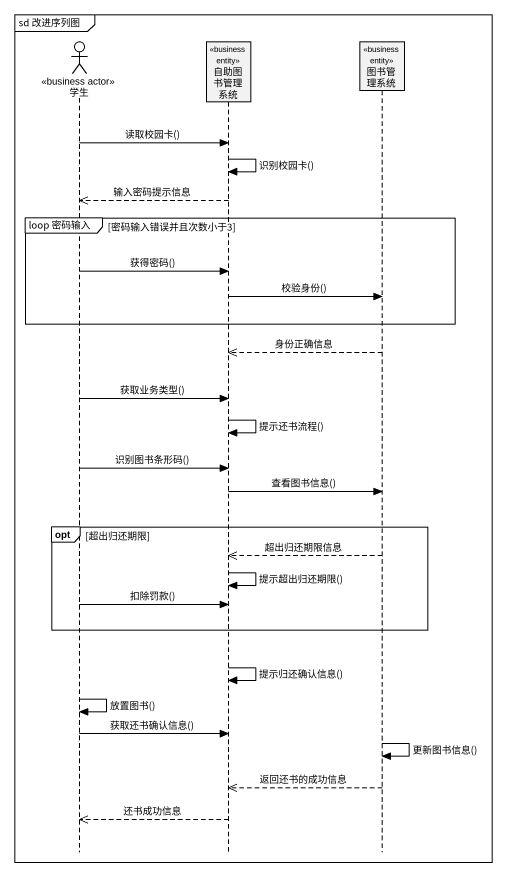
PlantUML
@startuml
mainframe sd 改进序列图
hide footbox
actor 学生 <<business actor>>
participant 自助图书管理系统 <<business entity>>
participant 图书管理系统 <<business entity>>

学生 -> 自助图书管理系统 : 读取校园卡()
自助图书管理系统 -> 自助图书管理系统 : 识别校园卡()
自助图书管理系统 -->> 学生 : 输入密码提示信息
group loop 密码输入 [密码输入错误并且次数小于3]
  学生 -> 自助图书管理系统 : 获得密码()
  自助图书管理系统 -> 图书管理系统 : 校验身份()
end
图书管理系统 -->> 自助图书管理系统 : 身份正确信息
学生 -> 自助图书管理系统 : 获取业务类型()
自助图书管理系统 -> 自助图书管理系统 : 提示还书流程()
学生 -> 自助图书管理系统 : 识别图书条形码()
自助图书管理系统 -> 图书管理系统 : 查看图书信息()
opt 超出归还期限
  图书管理系统 -->> 自助图书管理系统 : 超出归还期限信息
  自助图书管理系统 -> 自助图书管理系统 : 提示超出归还期限()
  学生 -> 自助图书管理系统 : 扣除罚款()
end
自助图书管理系统 -> 自助图书管理系统 : 提示归还确认信息()
学生 -> 学生 : 放置图书()
学生 -> 自助图书管理系统 : 获取还书确认信息()
图书管理系统 -> 图书管理系统 : 更新图书信息()
图书管理系统 -->> 自助图书管理系统 : 返回还书的成功信息
自助图书管理系统 -->> 学生 : 还书成功信息
@enduml
